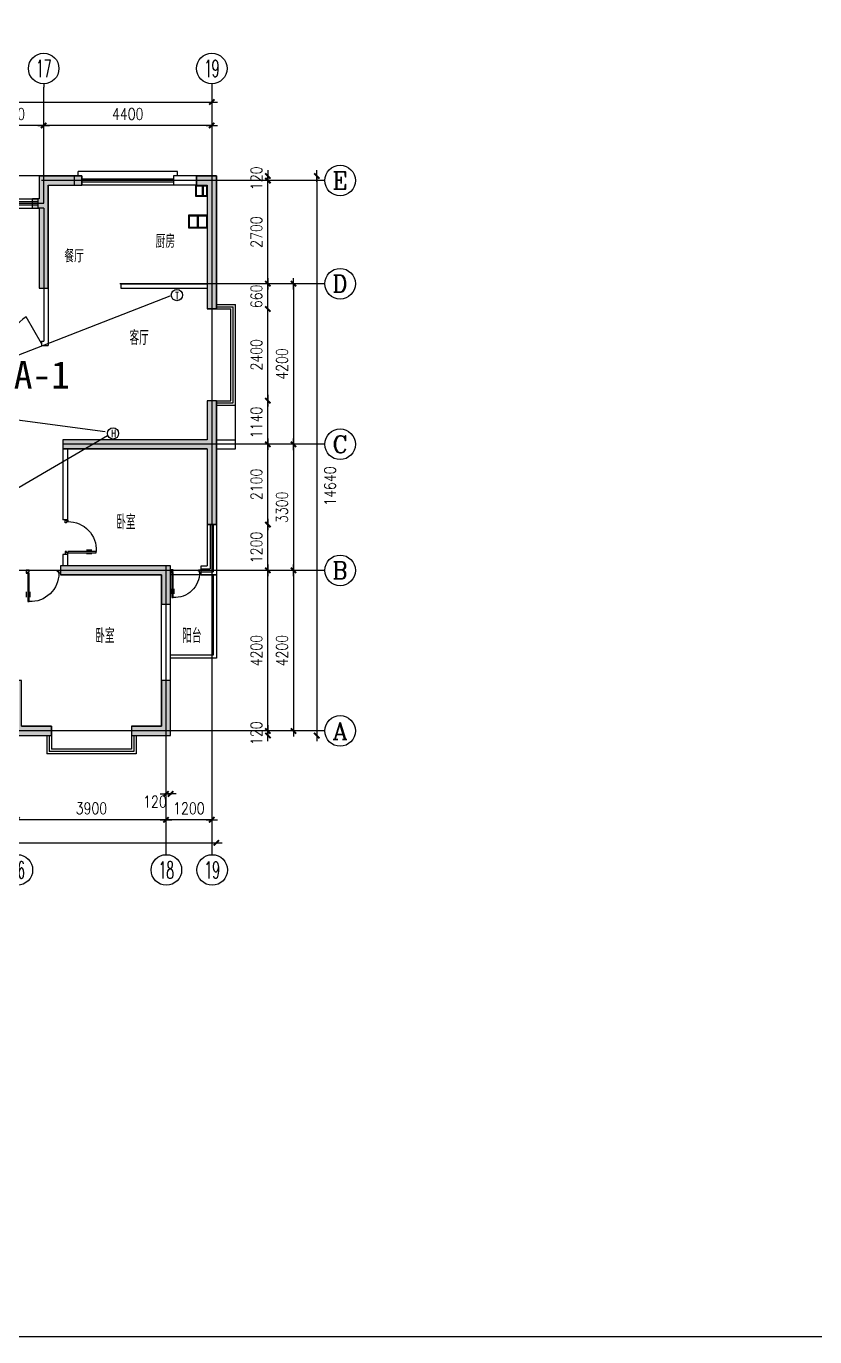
# Model space of a CAD drawing. Extents: x -170759 to 304867, y -311201 to 112352.
# Drawn here: x 230652 to 251293, y -84752 to -50462 of the extents above; entities that cross this region are included whole.
import ezdxf
from ezdxf.enums import TextEntityAlignment as Align

# ---------------------------------------------------------------- set-up
doc = ezdxf.new("R2010")
doc.units = 0
doc.linetypes.add('ACAD_ISO04W100', pattern=[30.5, 24, -3, 0.5, -3])
doc.linetypes.add('DOTE', pattern=[2.42, 2, -0.2, 0.02, -0.2])
doc.layers.get('0').update_dxf_attribs({"linetype": 'CONTINUOUS'})
doc.layers.get('DEFPOINTS').update_dxf_attribs({"linetype": 'CONTINUOUS'})
for name, color, linetype in [('AXIS', 3, 'CONTINUOUS'), ('AXIS_TEXT', 7, 'CONTINUOUS'), ('DOOR', 2, 'CONTINUOUS'), ('DOTE', 251, 'CONTINUOUS'), ('TEX', 7, 'CONTINUOUS'), ('TEXT', 6, 'CONTINUOUS'), ('WALL', 7, 'CONTINUOUS'), ('WINDOW', 151, 'CONTINUOUS'), ('WINDOW_TEXT', 7, 'CONTINUOUS'), ('WZ', 3, 'CONTINUOUS'), ('ZXX', 2, 'ACAD_ISO04W100'), ('导线', 1, 'CONTINUOUS')]:
    doc.layers.add(name, color=color, linetype=linetype)
doc.styles.add('-黑体', font='SIMHEI.TTF', dxfattribs={"width": 0.8})
doc.styles.add('COMPLEX', font='COMPLEX')
doc.styles.add('DIM_FONT', font='SIMPLEX.shx', dxfattribs={"width": 0.8})
doc.styles.add('HZS', font='txt', dxfattribs={"width": 0.7, "bigfont": 'HZS'})
doc.styles.add('HZXXX', font='romans', dxfattribs={"width": 0.7, "bigfont": 'hzs'})
doc.styles.add('SIMPLEX', font='SIMPLEX.SHX')
doc.dimstyles.new('AXIS', dxfattribs={"dimtxt": 300, "dimasz": 1, "dimexe": 250, "dimexo": 300, "dimgap": 150, "dimtad": 1, "dimdec": 0, "dimdsep": 46, "dimtxsty": 'DIM_FONT', "dimblk": '_DIMX', "dimblk1": '_DIMX', "dimblk2": '_DIMX', "dimcen": 2.5, "dimse1": 1, "dimse2": 1, "dimclrd": 3, "dimclre": 3, "dimclrt": 7, "dimadec": 0, "dimazin": 0, "dimtfac": 1, "dimtdec": 0, "dimtix": 1, "dimtmove": 2, "dimatfit": 3, "dimldrblk": '_DIMX', "dimfxl": 0, "dimtolj": 1, "dimtzin": 0, "dimarcsym": 0})

# ---------------------------------------------------------------- blocks, each defined once
blk = doc.blocks.new('_DIMX')
blk.add_line((-150, 0), (150, 0))
at = {"const_width": 50}
blk.add_lwpolyline([(-70, -70), (70, 70)], dxfattribs=at)
blk = doc.blocks.new('*D300')
at = {"layer": 'AXIS', "color": 3, "lineweight": -2}
blk.add_line((238259, -54381), (238259, -69019), dxfattribs=at)
at = {"layer": 'DEFPOINTS', "color": 0}
for p in [(236528, -54380), (236544, -69020), (238259, -69020)]:
    blk.add_point(p, dxfattribs=at)
at = {"layer": 'AXIS', "color": 3, "lineweight": -2}
for p, rotation in [((238259, -54380), 90), ((238259, -69020), 270)]:
    blk.add_blockref('_DIMX', p, dxfattribs=dict(at, rotation=rotation))
at = {"layer": 'AXIS', "color": 7, "insert": (238606, -62493), "char_height": 300, "attachment_point": 5, "rotation": 90, "style": 'DIM_FONT'}
blk.add_mtext('\\A1;14640', dxfattribs=at)
blk = doc.blocks.new('_AXISO')
blk.add_circle((0, 0), 0.5)
at = {"layer": 'AXIS_TEXT', "style": 'COMPLEX', "width": 1.041667}
blk.add_attdef('A', text='', height=0.56, dxfattribs=at).set_placement((-0.25, -0.28), (0.25, -0.28), align=Align.FIT)
blk = doc.blocks.new('*D281')
at = {"layer": 'AXIS', "color": 3, "lineweight": -2}
for p, q in [((236978, -68899), (236978, -68898)), ((236978, -69020), (236978, -68900)), ((236978, -69021), (236978, -69022))]:
    blk.add_line(p, q, dxfattribs=at)
at = {"layer": 'DEFPOINTS', "color": 0}
for p in [(235510, -68900), (236978, -68900), (235510, -69020)]:
    blk.add_point(p, dxfattribs=at)
at = {"layer": 'AXIS', "color": 3, "lineweight": -2}
for p, rotation in [((236978, -68900), 270), ((236978, -69020), 90)]:
    blk.add_blockref('_DIMX', p, dxfattribs=dict(at, rotation=rotation))
at = {"layer": 'AXIS', "color": 7, "insert": (236678, -68960), "char_height": 300, "attachment_point": 5, "rotation": 90, "style": 'DIM_FONT'}
blk.add_mtext('\\A1;120', dxfattribs=at)
blk = doc.blocks.new('*D282')
at = {"layer": 'AXIS', "color": 3, "lineweight": -2}
blk.add_line((237648, -64701), (237648, -68899), dxfattribs=at)
at = {"layer": 'DEFPOINTS', "color": 0}
for p in [(235782, -64700), (235782, -68900), (237648, -68900)]:
    blk.add_point(p, dxfattribs=at)
at = {"layer": 'AXIS', "color": 3, "lineweight": -2}
for p, rotation in [((237648, -64700), 90), ((237648, -68900), 270)]:
    blk.add_blockref('_DIMX', p, dxfattribs=dict(at, rotation=rotation))
at = {"layer": 'AXIS', "color": 7, "insert": (237348, -66800), "char_height": 300, "attachment_point": 5, "rotation": 90, "style": 'DIM_FONT'}
blk.add_mtext('\\A1;4200', dxfattribs=at)
blk = doc.blocks.new('*D290')
at = {"layer": 'AXIS', "color": 3, "lineweight": -2}
blk.add_line((234309, -71225), (230411, -71225), dxfattribs=at)
at = {"layer": 'DEFPOINTS', "color": 0}
for p in [(230410, -70365), (234310, -70365), (230410, -71225)]:
    blk.add_point(p, dxfattribs=at)
at = {"layer": 'AXIS', "color": 3, "lineweight": -2, "rotation": 180}
blk.add_blockref('_DIMX', (230410, -71225), dxfattribs=at)
at = {"layer": 'AXIS', "color": 3, "lineweight": -2}
blk.add_blockref('_DIMX', (234310, -71225), dxfattribs=at)
at = {"layer": 'AXIS', "color": 7, "insert": (232360, -70925), "char_height": 300, "attachment_point": 5, "style": 'DIM_FONT'}
blk.add_mtext('\\A1;3900', dxfattribs=at)
blk = doc.blocks.new('*D292')
at = {"layer": 'AXIS', "color": 3, "lineweight": -2}
for p, q in [((234309, -70547), (234308, -70547)), ((234310, -70547), (234430, -70547)), ((234431, -70547), (234432, -70547))]:
    blk.add_line(p, q, dxfattribs=at)
at = {"layer": 'DEFPOINTS', "color": 0}
for p in [(234310, -69266), (234430, -69410), (234430, -70547)]:
    blk.add_point(p, dxfattribs=at)
at = {"layer": 'AXIS', "color": 3, "lineweight": -2}
blk.add_blockref('_DIMX', (234310, -70547), dxfattribs=at)
at = {"layer": 'AXIS', "color": 3, "lineweight": -2, "rotation": 180}
blk.add_blockref('_DIMX', (234430, -70547), dxfattribs=at)
at = {"layer": 'AXIS', "color": 7, "insert": (234021, -70752), "char_height": 300, "attachment_point": 5, "style": 'DIM_FONT'}
blk.add_mtext('\\A1;120', dxfattribs=at)
blk = doc.blocks.new('*D293')
at = {"layer": 'AXIS', "color": 3, "lineweight": -2}
blk.add_line((235509, -71225), (234311, -71225), dxfattribs=at)
at = {"layer": 'DEFPOINTS', "color": 0}
for p in [(235510, -69410), (234310, -70365), (234310, -71225)]:
    blk.add_point(p, dxfattribs=at)
at = {"layer": 'AXIS', "color": 3, "lineweight": -2, "rotation": 180}
blk.add_blockref('_DIMX', (234310, -71225), dxfattribs=at)
at = {"layer": 'AXIS', "color": 3, "lineweight": -2}
blk.add_blockref('_DIMX', (235510, -71225), dxfattribs=at)
at = {"layer": 'AXIS', "color": 7, "insert": (234910, -70925), "char_height": 300, "attachment_point": 5, "style": 'DIM_FONT'}
blk.add_mtext('\\A1;1200', dxfattribs=at)
blk = doc.blocks.new('*D248')
at = {"layer": 'AXIS', "color": 3, "lineweight": -2}
blk.add_line((237648, -61401), (237648, -64699), dxfattribs=at)
at = {"layer": 'DEFPOINTS', "color": 0}
for p in [(235782, -61400), (235782, -64700), (237648, -64700)]:
    blk.add_point(p, dxfattribs=at)
at = {"layer": 'AXIS', "color": 3, "lineweight": -2}
for p, rotation in [((237648, -61400), 90), ((237648, -64700), 270)]:
    blk.add_blockref('_DIMX', p, dxfattribs=dict(at, rotation=rotation))
at = {"layer": 'AXIS', "color": 7, "insert": (237348, -63050), "char_height": 300, "attachment_point": 5, "rotation": 90, "style": 'DIM_FONT'}
blk.add_mtext('\\A1;3300', dxfattribs=at)
blk = doc.blocks.new('M_A23MCU')
for p, q in [((-0.489, 0.782), (-0.489, 0.624)), ((-0.454, 0.081), (-0.454, 0.905)), ((-0.454, 0.905), (-0.413, 0.905)), ((-0.413, 0.905), (-0.413, 0.081)), ((-0.378, 0.782), (-0.378, 0.624)), ((-0.495, -0.002), (-0.495, 0.081)), ((-0.495, 0.081), (-0.454, 0.081)), ((-0.413, 0.081), (-0.454, 0.081)), ((-0.454, 0.081), (-0.454, 0.039)), ((-0.454, 0.039), (-0.413, 0.039)), ((-0.413, 0.039), (-0.413, -0.002)), ((0.412, 0.039), (0.412, -0.002)), ((0.453, 0.039), (0.412, 0.039)), ((0.453, 0.081), (0.453, 0.039)), ((0.494, 0.081), (0.453, 0.081)), ((0.494, -0.002), (0.494, 0.081)), ((-0.413, -0.002), (-0.495, -0.002)), ((-0.495, -0.002), (-0.495, -0.002)), ((0.412, -0.002), (0.494, -0.002)), ((0.494, -0.002), (0.494, -0.002))]:
    blk.add_line(p, q)
blk.add_arc((-0.372, 0.082), 0.825, 359.9283, 92.866)
blk = doc.blocks.new('A$C2FB46688')
at = {"layer": '导线'}
blk.add_circle((148, 148), 148, dxfattribs=at)
at = {"layer": '导线', "color": 1, "style": 'HZS', "width": 0.7}
blk.add_text('H', height=190, dxfattribs=at).set_placement((105, 52))
blk = doc.blocks.new('_DBLK')
blk.add_line((-0.5, 0), (0, -0.866))
blk.add_arc((-0.5, 0), 1, 300, 0)
at = {"layer": 'WINDOW_TEXT', "style": 'SIMPLEX', "flags": 9}
blk.add_attdef('A', text='', height=1, dxfattribs=at).set_placement((0, 1.5), align=Align.MIDDLE)
blk = doc.blocks.new('*D219')
at = {"layer": 'AXIS', "color": 3, "lineweight": -2}
blk.add_line((237648, -57201), (237648, -61399), dxfattribs=at)
at = {"layer": 'DEFPOINTS', "color": 0}
for p in [(235782, -57200), (235782, -61400), (237648, -61400)]:
    blk.add_point(p, dxfattribs=at)
at = {"layer": 'AXIS', "color": 3, "lineweight": -2}
for p, rotation in [((237648, -57200), 90), ((237648, -61400), 270)]:
    blk.add_blockref('_DIMX', p, dxfattribs=dict(at, rotation=rotation))
at = {"layer": 'AXIS', "color": 7, "insert": (237348, -59300), "char_height": 300, "attachment_point": 5, "rotation": 90, "style": 'DIM_FONT'}
blk.add_mtext('\\A1;4200', dxfattribs=at)
blk = doc.blocks.new('A$C59766E44')
at = {"layer": '导线'}
blk.add_circle((148, 148), 148, dxfattribs=at)
at = {"layer": '导线', "color": 1, "style": 'HZS', "width": 0.7}
blk.add_text('T', height=190, dxfattribs=at).set_placement((107, 33))
blk = doc.blocks.new('*D222')
at = {"layer": 'AXIS', "color": 3, "lineweight": -2}
for p, q in [((236978, -57199), (236978, -57198)), ((236978, -57860), (236978, -57200)), ((236978, -57861), (236978, -57862))]:
    blk.add_line(p, q, dxfattribs=at)
at = {"layer": 'DEFPOINTS', "color": 0}
for p in [(236082, -57200), (236978, -57200), (235630, -57860)]:
    blk.add_point(p, dxfattribs=at)
at = {"layer": 'AXIS', "color": 3, "lineweight": -2}
for p, rotation in [((236978, -57200), 270), ((236978, -57860), 90)]:
    blk.add_blockref('_DIMX', p, dxfattribs=dict(at, rotation=rotation))
at = {"layer": 'AXIS', "color": 7, "insert": (236678, -57530), "char_height": 300, "attachment_point": 5, "rotation": 90, "style": 'DIM_FONT'}
blk.add_mtext('\\A1;660', dxfattribs=at)
blk = doc.blocks.new('*D245')
at = {"layer": 'AXIS', "color": 3, "lineweight": -2}
blk.add_line((235509, -53060), (231111, -53060), dxfattribs=at)
at = {"layer": 'DEFPOINTS', "color": 0}
for p in [(231110, -53060), (231110, -53886), (235510, -53949)]:
    blk.add_point(p, dxfattribs=at)
at = {"layer": 'AXIS', "color": 3, "lineweight": -2, "rotation": 180}
blk.add_blockref('_DIMX', (231110, -53060), dxfattribs=at)
at = {"layer": 'AXIS', "color": 3, "lineweight": -2}
blk.add_blockref('_DIMX', (235510, -53060), dxfattribs=at)
at = {"layer": 'AXIS', "color": 7, "insert": (233310, -52760), "char_height": 300, "attachment_point": 5, "style": 'DIM_FONT'}
blk.add_mtext('\\A1;4400', dxfattribs=at)
blk = doc.blocks.new('*D246')
at = {"layer": 'AXIS', "color": 3, "lineweight": -2}
blk.add_line((231109, -53060), (229311, -53060), dxfattribs=at)
at = {"layer": 'DEFPOINTS', "color": 0}
for p in [(229310, -53060), (229310, -53986), (231110, -53839)]:
    blk.add_point(p, dxfattribs=at)
at = {"layer": 'AXIS', "color": 3, "lineweight": -2, "rotation": 180}
blk.add_blockref('_DIMX', (229310, -53060), dxfattribs=at)
at = {"layer": 'AXIS', "color": 3, "lineweight": -2}
blk.add_blockref('_DIMX', (231110, -53060), dxfattribs=at)
at = {"layer": 'AXIS', "color": 7, "insert": (230210, -52760), "char_height": 300, "attachment_point": 5, "style": 'DIM_FONT'}
blk.add_mtext('\\A1;1800', dxfattribs=at)
blk = doc.blocks.new('_WBLK')
for p, q in [((-0.5, 0.5), (0.5, 0.5)), ((0.5, 0.167), (-0.5, 0.167)), ((0.5, -0.167), (-0.5, -0.167)), ((-0.5, -0.5), (0.5, -0.5))]:
    blk.add_line(p, q)
at = {"layer": 'WINDOW_TEXT', "style": 'SIMPLEX', "flags": 9}
blk.add_attdef('A', text='', height=1, dxfattribs=at).set_placement((0, 1.5), align=Align.MIDDLE)
blk = doc.blocks.new('*D251')
at = {"layer": 'AXIS', "color": 3, "lineweight": -2}
for p, q in [((236978, -54379), (236978, -54378)), ((236978, -54500), (236978, -54380)), ((236978, -54501), (236978, -54502))]:
    blk.add_line(p, q, dxfattribs=at)
at = {"layer": 'DEFPOINTS', "color": 0}
for p in [(235630, -54380), (236082, -54500), (236978, -54380)]:
    blk.add_point(p, dxfattribs=at)
at = {"layer": 'AXIS', "color": 3, "lineweight": -2}
for p, rotation in [((236978, -54380), 270), ((236978, -54500), 90)]:
    blk.add_blockref('_DIMX', p, dxfattribs=dict(at, rotation=rotation))
at = {"layer": 'AXIS', "color": 7, "insert": (236678, -54440), "char_height": 300, "attachment_point": 5, "rotation": 90, "style": 'DIM_FONT'}
blk.add_mtext('\\A1;120', dxfattribs=at)

msp = doc.modelspace()

# ---------------------------------------------------------------- hatches: boundary and pattern name
at = {"layer": 'ZXX'}
h = msp.add_hatch(color=256, dxfattribs=at)
h.paths.add_polyline_path([(231110.08707, -54379.79793), (232110.08707, -54379.79793), (232110.08707, -54499.79793), (231110.08707, -54499.79793)])
h.paths.add_polyline_path([(231110.08707, -54499.79793), (232110.08707, -54499.79793), (232110.08707, -54619.79793), (231230.08707, -54619.79793), (231230.08707, -57319.79793), (230990.08707, -57319.79793), (230990.08707, -55219.79793), (230810.08707, -55219.79793), (230810.08707, -55099.79793), (231110.08707, -55099.79793)])
h.paths.add_polyline_path([(230990.08707, -54379.79793), (231110.08707, -54379.79793), (231110.08707, -55099.79793), (230810.08707, -55099.79793), (230810.08707, -54979.79793), (230990.08707, -54979.79793)])
h = msp.add_hatch(color=256, dxfattribs=at)
h.paths.add_polyline_path([(235110.08707, -54379.79793), (235510.08707, -54379.79793), (235510.08707, -54499.79793), (235110.08707, -54499.79793)])
h.paths.add_polyline_path([(235510.08707, -54379.79793), (235630.08707, -54379.79793), (235630.08707, -54499.79793), (235510.08707, -54499.79793)])
h.paths.add_polyline_path([(235110.08707, -54499.79793), (235510.08707, -54499.79793), (235510.08707, -57199.79793), (235390.08707, -57199.79793), (235390.08707, -54619.79793), (235110.08707, -54619.79773)])
h.paths.add_polyline_path([(235510.08707, -54499.79793), (235630.08707, -54499.79793), (235630.08707, -57199.79793), (235510.08707, -57199.79793)])
h.paths.add_polyline_path([(235510.08707, -57199.79793), (235630.08707, -57199.79793), (235630.08707, -57859.79793), (235510.08707, -57859.79793)])
h.paths.add_polyline_path([(235390.08707, -57199.79793), (235510.08707, -57199.79793), (235510.08707, -57859.79793), (235390.08707, -57859.79793)])
msp.add_hatch(color=256, dxfattribs=at).paths.add_polyline_path([(235630.08707, -63499.79793), (235630.08707, -60259.79793), (235390.08707, -60259.79793), (235390.08707, -61279.79793), (231610.08707, -61279.79793), (231610.08707, -61519.79793), (235390.08707, -61519.79793), (235390.08707, -63499.79793)])
h = msp.add_hatch(color=256, dxfattribs=at)
h.paths.add_polyline_path([(231550.08707, -64579.79793), (234310.08707, -64579.79793), (234310.08707, -64699.79793), (231550.08707, -64699.79793)])
h.paths.add_polyline_path([(231550.08707, -64699.79793), (234310.08707, -64699.79793), (234310.08707, -65579.79793), (234190.08707, -65579.79793), (234190.08707, -64819.79793), (231550.08707, -64819.79793)])
h.paths.add_polyline_path([(234310.08707, -64699.79793), (234430.08707, -64699.79793), (234430.08707, -65579.79793), (234310.08707, -65579.79793)])
h.paths.add_polyline_path([(234310.08707, -64579.79793), (234430.08707, -64579.79793), (234430.08707, -64699.79793), (234310.08707, -64699.79793)])
h = msp.add_hatch(color=256, dxfattribs=at)
h.paths.add_polyline_path([(229960.08707, -67699.79793), (230410.08707, -67699.79793), (230410.08707, -68899.79793), (230290.08707, -68899.79793), (230290.08707, -67819.79793), (229960.08707, -67819.79793)])
h.paths.add_polyline_path([(229960.08707, -67579.79793), (230410.08707, -67581.04687), (230410.08707, -67699.79793), (229960.08707, -67699.79793)])
h.paths.add_polyline_path([(230410.08707, -67581.04687), (230530.08707, -67581.37991), (230530.08707, -68779.79793), (231310.08707, -68779.79793), (231310.08707, -68899.79793), (230410.08707, -68899.79793)])
h.paths.add_polyline_path([(230290.08707, -68899.79793), (230310.08707, -68899.79793), (230410.08707, -68899.79793), (230410.08707, -69019.79793), (230290.08707, -69019.79793)])
h.paths.add_polyline_path([(230410.08707, -68899.79793), (231310.08707, -68899.79793), (231310.08707, -69019.79793), (230410.08707, -69019.79793)])
h = msp.add_hatch(color=256, dxfattribs=at)
h.paths.add_polyline_path([(234190.08707, -67579.79793), (234310.08707, -67579.79793), (234310.08707, -68899.79793), (233410.08707, -68899.79793), (233410.08707, -68779.79793), (234190.08707, -68779.79793)])
h.paths.add_polyline_path([(234310.08707, -67579.79793), (234430.08707, -67579.79793), (234430.08707, -68899.79793), (234310.08707, -68899.79793)])
h.paths.add_polyline_path([(233410.08707, -68899.79793), (234310.08707, -68899.79793), (234310.08707, -69019.79793), (233410.08707, -69019.79793)])
h.paths.add_polyline_path([(234310.08707, -68899.79793), (234430.08707, -68899.79793), (234430.08707, -69019.79793), (234310.08707, -69019.79793)])

# ---------------------------------------------------------------- linework, layer by layer
at = {"color": 2}
for p, q in [((235270.08707, -54899.79773), (235270.08707, -54639.79773)), ((235290.08707, -54899.79773), (235290.08707, -54639.79773)), ((235138.58069, -55729.79773), (235138.58069, -55419.79752)), ((235158.58069, -55729.79773), (235158.58069, -55419.79752))]:
    msp.add_line(p, q, dxfattribs=at)
msp.add_lwpolyline([(175259.44966, -15197.21414), (273766.84157, -15197.21414), (273766.84157, -84751.63844), (175259.44966, -84751.63844)], close=True)
for points in [[(235090.08707, -54619.79773), (235390.08707, -54619.79773), (235390.08707, -54919.79773), (235090.08707, -54919.79773)], [(235110.08707, -54639.79773), (235370.08707, -54639.79773), (235370.08707, -54899.79773), (235110.08707, -54899.79773)], [(234910.08733, -55399.79752), (235390.08733, -55399.79752), (235390.08733, -55749.79773), (234910.08733, -55749.79773)], [(234930.08733, -55419.79752), (235370.08733, -55419.79752), (235370.08733, -55729.79773), (234930.08733, -55729.79773)]]:
    msp.add_lwpolyline(points, close=True, dxfattribs=at)
at = {"layer": 'AXIS'}
for p, q in [((231110.08707, -51968.27566), (231110.08707, -52058.71493)), ((235510.08707, -51968.27566), (235510.08707, -52058.71493)), ((238468.01536, -54499.79793), (238104.22139, -54499.79793)), ((238468.01536, -57199.79793), (238104.22139, -57199.79793)), ((238468.01536, -61399.79793), (238104.22139, -61399.79793)), ((238468.01536, -64699.79793), (238104.22139, -64699.79793)), ((238468.01536, -68899.79793), (238104.22139, -68899.79793)), ((234310.08707, -71707.08572), (234310.08707, -72138.20508)), ((235510.08707, -71707.08572), (235510.08707, -72138.20508))]:
    msp.add_line(p, q, dxfattribs=at)
at = {"layer": 'DOOR'}
for p, q in [((230990.08707, -54379.79793), (229430.08707, -54379.79793)), ((236130.08707, -61279.79793), (236130.08707, -60379.79793)), ((235550.08707, -64819.79793), (235550.08707, -66919.79793)), ((235630.08707, -64819.79793), (235630.08707, -66999.79793)), ((235550.08707, -66919.79793), (234430.08707, -66919.79793)), ((235630.08707, -66999.79793), (234430.08707, -66999.79793))]:
    msp.add_line(p, q, dxfattribs=at)
at = {"layer": 'DOTE', "linetype": 'DOTE', "ltscale": 0.5}
for p, q in [((231110.08707, -55099.79793), (231110.08707, -52058.71493)), ((235510.08707, -52058.71493), (235510.08707, -71920.40864)), ((235510.08707, -54499.79793), (231050.08707, -54499.79793)), ((235510.08707, -54499.79793), (231050.08707, -54499.79793)), ((235510.08707, -54499.79793), (231050.08707, -54499.79793)), ((238430.4205, -54499.79793), (231050.08707, -54499.79793)), ((231110.08707, -55099.79793), (229310.08707, -55099.79793)), ((235510.08707, -57199.79793), (233104.90458, -57199.79793)), ((235510.08707, -57199.79793), (233104.90458, -57199.79793)), ((235510.08707, -57199.79793), (233104.90458, -57199.79793)), ((238430.4205, -57199.79793), (233104.90458, -57199.79793)), ((235510.08707, -61399.79793), (231610.08707, -61399.79793)), ((235510.08707, -61399.79793), (231610.08707, -61399.79793)), ((235510.08707, -61399.79793), (231610.08707, -61399.79793)), ((238430.4205, -61399.79793), (231610.08707, -61399.79793)), ((235510.08707, -64699.79793), (230290.08707, -64699.79793)), ((235510.08707, -64699.79793), (230290.08707, -64699.79793)), ((235510.08707, -64699.79793), (230290.08707, -64699.79793)), ((238430.4205, -64699.79793), (230290.08707, -64699.79793)), ((234310.08707, -64579.79793), (234310.08707, -71920.40864)), ((235510.08707, -68899.79793), (219610.08707, -68899.79793)), ((238430.4205, -68899.79793), (219610.08707, -68899.79793))]:
    msp.add_line(p, q, dxfattribs=at)
at = {"layer": 'WALL'}
for p, q in [((230990.08707, -54379.79793), (231910.08707, -54379.79793)), ((230990.08707, -54379.79793), (230990.08707, -54979.79793)), ((231910.08707, -54379.79793), (231910.08707, -54619.79793)), ((231910.08707, -54379.79793), (232110.08707, -54379.79793)), ((232110.08707, -54379.79793), (232110.08707, -54619.79793)), ((235110.08707, -54379.79793), (234510.08707, -54379.79793)), ((234510.08707, -54379.79793), (234510.08707, -54619.79773)), ((235110.08707, -54619.79793), (235110.08707, -54379.79793)), ((235110.08707, -54379.79793), (235630.08707, -54379.79793)), ((235630.08707, -54379.79793), (235630.08707, -57319.79793)), ((231230.08707, -54619.79793), (231910.08707, -54619.79793)), ((231230.08707, -54619.79793), (231230.08707, -55219.79793)), ((231913.75835, -54619.79793), (232110.08707, -54619.79793)), ((235110.08707, -54619.79773), (234510.08707, -54619.79773)), ((235110.08707, -54619.79793), (235390.08707, -54619.79793)), ((235390.08707, -54619.79793), (235390.08707, -57199.79793)), ((230960.08707, -54979.79793), (230960.08707, -55219.79793)), ((230990.08707, -54979.79793), (230960.08707, -54979.79793)), ((230990.08707, -54979.79793), (230990.08707, -54979.79793)), ((231110.08707, -55219.79793), (230960.08707, -55219.79793)), ((231110.08707, -55219.79793), (231110.08707, -58699.79793)), ((231230.08707, -55219.79793), (231230.08707, -58819.79793)), ((233127.81396, -57199.79793), (235390.08707, -57199.79793)), ((233127.81396, -57199.79793), (233127.81396, -57319.79793)), ((233127.81396, -57319.79793), (235390.08707, -57319.79793)), ((235390.08707, -57319.79793), (235390.08707, -57859.79793)), ((235630.08707, -57319.79793), (235630.08707, -57859.79793)), ((235630.08707, -57859.79793), (235390.08707, -57859.79793)), ((231050.08707, -58699.79793), (231050.08707, -58819.79793)), ((231050.08707, -58699.79793), (231110.08707, -58699.79793)), ((231050.08707, -58819.79793), (231230.08707, -58819.79793)), ((235630.08707, -60259.79793), (235390.08707, -60259.79793)), ((235390.08707, -60259.79793), (235390.08707, -61279.79793)), ((235630.08707, -60259.79793), (235630.08707, -61490.10779)), ((231610.08707, -61279.79793), (231610.08707, -63379.79793)), ((235390.08707, -61279.79793), (231610.08707, -61279.79793)), ((235630.08707, -61279.79793), (235630.08707, -63499.79793)), ((235630.08707, -61279.79793), (236130.08707, -61279.79793)), ((236130.08707, -61519.79793), (236130.08707, -61279.79793)), ((235390.08707, -61519.79793), (231610.08707, -61519.79793)), ((231730.08707, -61519.79793), (231730.08707, -63379.79793)), ((235390.08707, -61519.79793), (235390.08707, -63499.79793)), ((235630.08707, -61519.79793), (236130.08707, -61519.79793)), ((231730.08707, -63379.79793), (231610.08707, -63379.79793)), ((235630.08707, -63499.79793), (235390.08707, -63499.79793)), ((231730.08707, -64279.79793), (231610.08707, -64279.79793)), ((231610.08707, -64279.79793), (231610.08707, -64579.79793)), ((231730.08707, -64279.79793), (231730.08707, -64579.79793)), ((231610.08707, -64579.79793), (231550.08707, -64579.79793)), ((231550.08707, -64579.79793), (231550.08707, -64819.79793)), ((234430.08707, -64579.79793), (231730.08707, -64579.79793)), ((234430.08707, -69019.79793), (234430.08707, -64579.79793)), ((234190.08707, -64819.79793), (231550.08707, -64819.79793)), ((234190.08707, -68779.79793), (234190.08707, -64819.79793)), ((230530.08707, -68779.79793), (231310.08707, -68779.79793)), ((231310.08707, -68779.79793), (231310.08707, -69019.79793)), ((233410.08707, -68779.79793), (234190.08707, -68779.79793)), ((233410.08707, -68779.79793), (233410.08707, -69019.79793)), ((230290.08707, -69019.79793), (231310.08707, -69019.79793)), ((233410.08707, -69019.79793), (234430.08707, -69019.79793))]:
    msp.add_line(p, q, dxfattribs=at)
at = {"layer": 'WINDOW'}
for p, q in [((234610.08707, -54259.79793), (232010.08707, -54259.79793)), ((232010.08707, -54379.79793), (232010.08707, -54259.79793)), ((234510.08707, -54459.79793), (232110.08707, -54459.79793)), ((234610.08707, -54379.79793), (234610.08707, -54259.79793)), ((234510.08707, -54539.79793), (232110.08707, -54539.79793)), ((234510.08707, -54619.79793), (232110.08707, -54619.79793)), ((235630.08707, -57739.79793), (236130.08707, -57739.79793)), ((235630.08707, -57799.79793), (236070.08707, -57799.79793)), ((235630.08707, -57859.79793), (236010.08707, -57859.79793)), ((236010.08707, -60259.79793), (236010.08707, -57859.79793)), ((236070.08707, -60319.79793), (236070.08707, -57799.79793)), ((236130.08707, -60379.79793), (236130.08707, -57739.79793)), ((235630.08707, -60259.79793), (236010.08707, -60259.79793)), ((235630.08707, -60319.79793), (236070.08707, -60319.79793)), ((235630.08707, -60379.79793), (236130.08707, -60379.79793)), ((235390.08707, -63499.79793), (235390.08707, -64579.79793)), ((235470.08707, -63499.79793), (235470.08707, -64659.79793)), ((235550.08707, -63499.79793), (235550.08707, -64739.79793)), ((235630.08707, -63499.79793), (235630.08707, -64819.79793)), ((235230.08707, -64579.79793), (235390.08707, -64579.79793)), ((235230.08707, -64819.79793), (235230.08707, -64579.79793)), ((235230.08707, -64659.79793), (235470.08707, -64659.79793)), ((235230.08707, -64739.79793), (235550.08707, -64739.79793)), ((235630.08707, -64819.79793), (234430.08707, -64819.79793)), ((235230.08707, -64819.79793), (235630.08707, -64819.79793)), ((231190.08707, -69019.79793), (231190.08707, -69499.79793)), ((231250.08707, -69019.79793), (231250.08707, -69439.79793)), ((231310.08707, -69019.79793), (231310.08707, -69379.79793)), ((233410.08707, -69019.79793), (233410.08707, -69379.79793)), ((233470.08707, -69019.79793), (233470.08707, -69439.79793)), ((233530.08707, -69019.79793), (233530.08707, -69499.79793)), ((233530.08707, -69499.79793), (231190.08707, -69499.79793)), ((233470.08707, -69439.79793), (231250.08707, -69439.79793)), ((233410.08707, -69379.79793), (231310.08707, -69379.79793))]:
    msp.add_line(p, q, dxfattribs=at)
at = {"layer": 'ZXX'}
for points in [[(232110.08707, -54619.79793), (232110.08707, -54379.79793), (230990.08707, -54379.79793), (230990.08707, -54979.79793), (230810.08707, -54979.79793), (230810.08707, -55219.79793), (230990.08707, -55219.79793), (230990.08707, -57319.79793), (231230.08707, -57319.79793), (231230.08707, -54619.79793), (232110.08707, -54619.79793)], [(235630.08707, -57859.79793), (235630.08707, -54379.79793), (235110.08707, -54379.79793), (235110.08707, -54619.79773), (235390.08707, -54619.79793), (235390.08707, -57859.79793), (235630.08707, -57859.79793)], [(235630.08707, -63499.79793), (235630.08707, -60259.79793), (235390.08707, -60259.79793), (235390.08707, -61279.79793), (231610.08707, -61279.79793), (231610.08707, -61519.79793), (235390.08707, -61519.79793), (235390.08707, -63499.79793), (235630.08707, -63499.79793)], [(234190.08707, -65579.79793), (234430.08707, -65579.79793), (234430.08707, -64579.79793), (231550.08707, -64579.79793), (231550.08707, -64819.79793), (234190.08707, -64819.79793), (234190.08707, -65579.79793)], [(231310.08707, -69019.79793), (231310.08707, -68779.79793), (230530.08707, -68779.79793), (230530.08707, -67581.37991), (229960.08707, -67579.79793), (229960.08707, -67819.79793), (230290.08707, -67819.79793), (230290.08707, -69019.79793), (231310.08707, -69019.79793)], [(234430.08707, -67579.79793), (234190.08707, -67579.79793), (234190.08707, -68779.79793), (233410.08707, -68779.79793), (233410.08707, -69019.79793), (234430.08707, -69019.79793), (234430.08707, -67579.79793)]]:
    msp.add_lwpolyline(points, dxfattribs=at)
at = {"layer": '导线'}
for p, q in [((227521.36005, -60200.50272), (234424.09264, -57519.39833)), ((227550.08707, -60379.79793), (232722.02375, -61066.45523)), ((232781.24696, -61179.89783), (227168.02232, -64453.99919))]:
    msp.add_line(p, q, dxfattribs=at)

# ---------------------------------------------------------------- block references
at = {"layer": 'AXIS'}
ref = msp.add_blockref('_AXISO', (231110.08707, -51568.27566), dxfattribs=dict(at, xscale=800, yscale=800, zscale=800))
ref.add_attrib('A', '17', dxfattribs={"layer": 'AXIS_TEXT', "height": 448, "style": 'COMPLEX', "width": 0.646552}).set_placement((230910.08707, -51792.27566), (231310.08707, -51792.27566), align=Align.FIT)
ref = msp.add_blockref('_AXISO', (235510.08707, -51568.27566), dxfattribs=dict(at, xscale=800, yscale=800, zscale=800))
ref.add_attrib('A', '19', dxfattribs={"layer": 'AXIS_TEXT', "height": 448, "style": 'COMPLEX', "width": 0.646552}).set_placement((235310.08707, -51792.27566), (235710.08707, -51792.27566), align=Align.FIT)
ref = msp.add_blockref('_AXISO', (238868.01536, -54499.79793), dxfattribs=dict(at, xscale=800, yscale=800, zscale=800))
ref.add_attrib('A', 'E', dxfattribs={"layer": 'AXIS_TEXT', "height": 448, "style": 'COMPLEX', "width": 1.171875}).set_placement((238668.01536, -54723.79793), (239068.01536, -54723.79793), align=Align.FIT)
ref = msp.add_blockref('_AXISO', (238868.01536, -57199.79793), dxfattribs=dict(at, xscale=800, yscale=800, zscale=800))
ref.add_attrib('A', 'D', dxfattribs={"layer": 'AXIS_TEXT', "height": 448, "style": 'COMPLEX', "width": 1.102941}).set_placement((238668.01536, -57423.79793), (239068.01536, -57423.79793), align=Align.FIT)
ref = msp.add_blockref('_AXISO', (238868.01536, -61399.79793), dxfattribs=dict(at, xscale=800, yscale=800, zscale=800))
ref.add_attrib('A', 'C', dxfattribs={"layer": 'AXIS_TEXT', "height": 448, "style": 'COMPLEX', "width": 1.25}).set_placement((238668.01536, -61623.79793), (239068.01536, -61623.79793), align=Align.FIT)
ref = msp.add_blockref('_AXISO', (238868.01536, -64699.79793), dxfattribs=dict(at, xscale=800, yscale=800, zscale=800))
ref.add_attrib('A', 'B', dxfattribs={"layer": 'AXIS_TEXT', "height": 448, "style": 'COMPLEX', "width": 1.102941}).set_placement((238668.01536, -64923.79793), (239068.01536, -64923.79793), align=Align.FIT)
at = {"layer": 'AXIS', "xscale": 800, "yscale": 800, "zscale": 800}
msp.add_blockref('_AXISO', (238868.01536, -68899.79793), dxfattribs=at).add_auto_attribs({'A': 'A'})
at = {"layer": 'AXIS'}
ref = msp.add_blockref('_AXISO', (230421.19366, -72538.05085), dxfattribs=dict(at, xscale=800, yscale=800, zscale=800))
ref.add_attrib('A', '16', dxfattribs={"layer": 'AXIS_TEXT', "height": 448, "style": 'COMPLEX', "width": 0.646552}).set_placement((230221.19366, -72762.05085), (230621.19366, -72762.05085), align=Align.FIT)
ref = msp.add_blockref('_AXISO', (234321.19366, -72538.05085), dxfattribs=dict(at, xscale=800, yscale=800, zscale=800))
ref.add_attrib('A', '18', dxfattribs={"layer": 'AXIS_TEXT', "height": 448, "style": 'COMPLEX', "width": 0.646552}).set_placement((234121.19366, -72762.05085), (234521.19366, -72762.05085), align=Align.FIT)
ref = msp.add_blockref('_AXISO', (235521.19366, -72538.05085), dxfattribs=dict(at, xscale=800, yscale=800, zscale=800))
ref.add_attrib('A', '19', dxfattribs={"layer": 'AXIS_TEXT', "height": 448, "style": 'COMPLEX', "width": 0.646552}).set_placement((235321.19366, -72762.05085), (235721.19366, -72762.05085), align=Align.FIT)
at = {"layer": 'WINDOW'}
for name, p, xscale, yscale, zscale, rotation in [('_WBLK', (230360.08707, -55099.79793), -1200, 240.000000000131, 1200, 180), ('_DBLK', (230650.08707, -58759.79793), 800, 800, 800, 180), ('M_A23MCU', (231670.08707, -63829.79793), 900, -900, 900, 90), ('M_A23MCU', (231100.08707, -64699.79793), -900, 900, 900, 180), ('M_A23MCU', (234830.08707, -64686.4646), -800, 800, 800, 180)]:
    msp.add_blockref(name, p, dxfattribs=dict(at, xscale=xscale, yscale=yscale, zscale=zscale, rotation=rotation))
at = {"layer": '导线'}
for name, p in [('A$C59766E44', (234449.33474, -57644.59306)), ('A$C2FB46688', (232776.17802, -61262.65374))]:
    msp.add_blockref(name, p, dxfattribs=at)

# ---------------------------------------------------------------- texts
at = {"layer": 'TEX', "color": 3, "style": 'HZXXX', "text_generation_flag": 6, "width": 0.7}
msp.add_text('厨房', height=350, rotation=180, dxfattribs=at).set_placement((234037.992, -56264.08027))
at = {"layer": 'TEXT', "color": 6, "style": '-黑体'}
msp.add_text('A-1', height=720, dxfattribs=at).set_placement((230327.0162, -59945.05977))
at = {"layer": 'WZ', "style": 'HZS', "width": 0.7}
for s, height, p in [('餐厅', 332.5, (231649.92495, -56642.91522)), ('客厅', 380, (233356.13602, -58802.33548)), ('卧室', 380, (233009.59487, -63625.33712)), ('卧室', 380, (232458.68923, -66600.38132)), ('阳台', 380, (234736.26869, -66601.73089))]:
    msp.add_text(s, height=height, dxfattribs=at).set_placement(p)

# ---------------------------------------------------------------- dimensions: what is measured, and where the dimension line sits
at = {"layer": 'AXIS'}
for base, p1, p2, location in [((235510.08707, -52446.06502), (203710.08707, -53962.60978), (235510.08707, -53962.60978), (218748.98216, -52146.06502)), ((235630.08707, -71827.14199), (203590.08707, -70389.55532), (235630.08707, -70143.01116), (218959.59944, -71527.14199))]:
    msp.add_linear_dim(base=base, p1=p1, p2=p2, location=location, dimstyle='AXIS', dxfattribs=at).render()
for base, p1, p2, picture, middle in [((229310.08707, -53060.12517), (231110.08707, -53839.3784), (229310.08707, -53986.14652), '*D246', (230210.08707, -52760.12517)), ((231110.08707, -53060.12517), (235510.08707, -53948.95836), (231110.08707, -53886.14652), '*D245', (233310.08707, -52760.12517)), ((230410.08707, -71225.19359), (234310.08707, -70364.72333), (230410.08707, -70364.72333), '*D290', (232360.08707, -70925.19359))]:
    dim = msp.add_linear_dim(base=base, p1=p1, p2=p2, dimstyle='AXIS', override={"dimse1": 1}, dxfattribs=at)
    dim.commit()
    dim.dimension.update_dxf_attribs({"geometry": picture, "text_midpoint": middle})
for base, p1, p2, picture, middle in [((236977.74454, -54379.79793), (236081.97718, -54499.79793), (235630.08707, -54379.79793), '*D251', (236677.74454, -54439.79793)), ((236977.74454, -57199.79793), (235630.08707, -57859.79793), (236081.97718, -57199.79793), '*D222', (236677.74454, -57529.79793)), ((237648.46759, -61399.79793), (235781.97718, -57199.79793), (235781.97718, -61399.79793), '*D219', (237348.46759, -59299.79793)), ((237648.46759, -64699.79793), (235781.97718, -61399.79793), (235781.97718, -64699.79793), '*D248', (237348.46759, -63049.79793)), ((237648.46759, -68899.79793), (235781.97718, -64699.79793), (235781.97718, -68899.79793), '*D282', (237348.46759, -66799.79793))]:
    dim = msp.add_linear_dim(base=base, p1=p1, p2=p2, angle=90, dimstyle='AXIS', override={"dimse1": 1}, dxfattribs=at)
    dim.commit()
    dim.dimension.update_dxf_attribs({"geometry": picture, "text_midpoint": middle})
for base, p1, p2 in [((236977.74454, -54499.79793), (236081.97718, -57199.79793), (236081.97718, -54499.79793)), ((236977.74454, -57859.79793), (235630.08707, -60259.79793), (235630.08707, -57859.79793)), ((236977.74454, -60259.79793), (236278.63278, -61399.79793), (235630.08707, -60259.79793)), ((236977.74454, -61399.79793), (235630.08707, -63499.79793), (236278.63278, -61399.79793)), ((236977.74454, -63499.79793), (235794.39138, -64699.79793), (235630.08707, -63499.79793)), ((236977.74454, -64699.79793), (234430.08707, -68899.79793), (235794.39138, -64699.79793))]:
    msp.add_linear_dim(base=base, p1=p1, p2=p2, angle=90, dimstyle='AXIS', override={"dimse1": 1}, dxfattribs=at).render()
dim = msp.add_linear_dim(base=(238258.72001, -69019.79793), p1=(236527.74454, -54379.79793), p2=(236544.28246, -69019.79793), angle=90, dimstyle='AXIS', dxfattribs=at)
dim.commit()
dim.dimension.update_dxf_attribs({"geometry": '*D300', "text_midpoint": (238605.96484, -62492.53417), "dimtype": 160})
dim = msp.add_linear_dim(base=(236977.74454, -68899.79793), p1=(235510.08707, -69019.79793), p2=(235510.08707, -68899.79793), angle=90, dimstyle='AXIS', dxfattribs=at)
dim.commit()
dim.dimension.update_dxf_attribs({"geometry": '*D281', "text_midpoint": (236677.74454, -68959.79793)})
dim = msp.add_linear_dim(base=(234430.08707, -70546.75146), p1=(234310.08707, -69266.23218), p2=(234430.08707, -69410.26374), dimstyle='AXIS', override={"dimse1": 1}, dxfattribs=at)
dim.commit()
dim.dimension.update_dxf_attribs({"geometry": '*D292', "text_midpoint": (234021.47214, -70752.05157), "dimtype": 160})
dim = msp.add_linear_dim(base=(234310.08707, -71225.19359), p1=(235510.08707, -69410.26374), p2=(234310.08707, -70364.72333), dimstyle='AXIS', dxfattribs=at)
dim.commit()
dim.dimension.update_dxf_attribs({"geometry": '*D293', "text_midpoint": (234910.08707, -70925.19359)})

doc.saveas('drawing.dxf')
